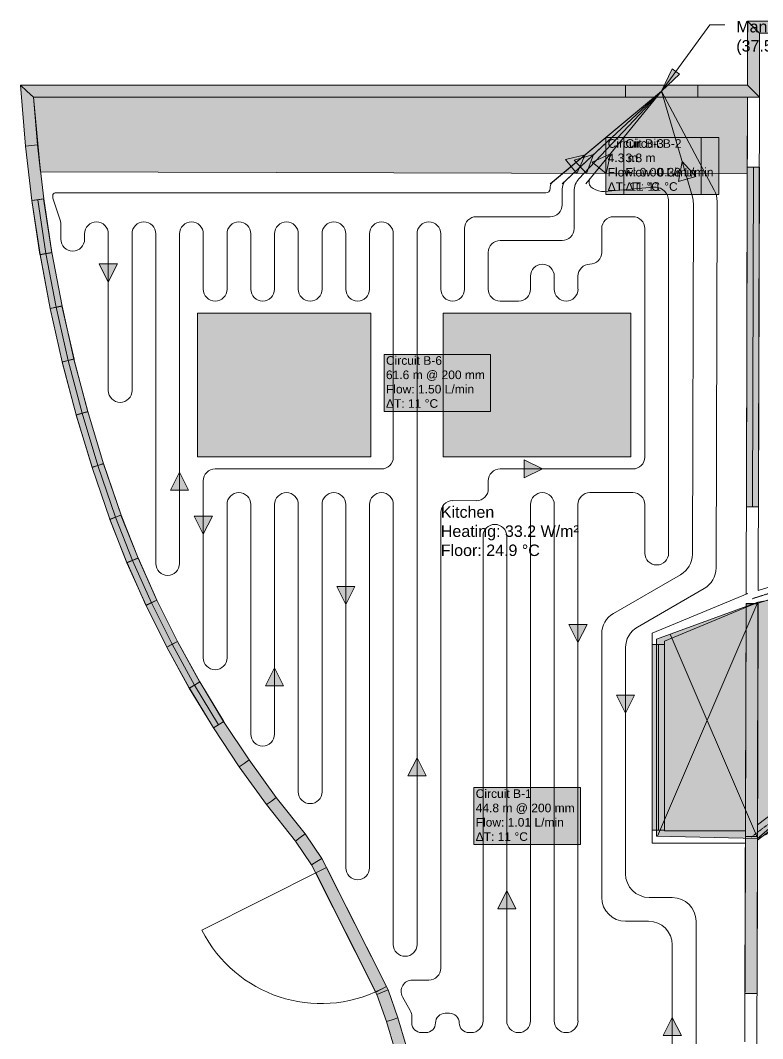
# Model space of a CAD drawing. Header units: inches. Extents: x 829 to 1577, y -3239 to 778.
# Drawn here: x 1045.4 to 1291.5, y -3068.5 to -2730.8 of the extents above; entities that cross this region are included whole.
import ezdxf

# ---------------------------------------------------------------- set-up
doc = ezdxf.new("R2010")
doc.units = ezdxf.units.IN
doc.header["$MEASUREMENT"] = 0
doc.linetypes.add('DASHED', pattern=[0.0475, 0.02375, -0.02375, 0, 0])
for name, color, linetype in [('BUILDING_ROOMOBJECTS', 7, 'Continuous'), ('BUILDING_WALLOPENINGS', 7, 'Continuous'), ('BUILDING_WALLS', 7, 'Continuous'), ('GENERAL_TABLES', 7, 'Continuous'), ('RADIANT_CIRCUITS', 7, 'Continuous'), ('RADIANT_MANIFOLDS', 7, 'Continuous')]:
    doc.layers.add(name, color=color, linetype=linetype)
doc.styles.add('Arial0', font='', dxfattribs={"height": 4})
doc.styles.get('Arial0').set_extended_font_data('Arial')

msp = doc.modelspace()

# ---------------------------------------------------------------- hatches: boundary and pattern name
at = {"layer": 'BUILDING_ROOMOBJECTS', "lineweight": 0, "true_color": 0xffebcd, "transparency": 33554532}
h = msp.add_hatch(color=254, dxfattribs=at)
h.dxf.hatch_style = 1
h.paths.add_polyline_path([(1049.76, -2756.28), (1052.1, -2781.08), (1051.05, -2772.12)], flags=16)
h = msp.add_hatch(color=254, dxfattribs=at)
h.dxf.hatch_style = 1
h.paths.add_polyline_path([(1049.76, -2756.28), (1286.52, -2756.28), (1286.45, -2781.75), (1052.1, -2781.08)], flags=16)
at = {"layer": 'BUILDING_ROOMOBJECTS', "lineweight": 0, "true_color": 0x84a2c6, "transparency": 33554532}
h = msp.add_hatch(color=153, dxfattribs=at)
h.dxf.hatch_style = 1
h.paths.add_polyline_path([(1104.2, -2827.93), (1161.67, -2827.93), (1161.67, -2875.56), (1104.2, -2875.56)], flags=16)
h = msp.add_hatch(color=153, dxfattribs=at)
h.dxf.hatch_style = 1
h.paths.add_polyline_path([(1185.58, -2827.93), (1247.83, -2827.93), (1247.83, -2875.56), (1185.58, -2875.56)], flags=16)
at = {"layer": 'BUILDING_ROOMOBJECTS', "lineweight": 0, "true_color": 0xffffff}
h = msp.add_hatch(color=7, dxfattribs=at)
h.dxf.hatch_style = 1
h.paths.add_polyline_path([(1403.34, -2949.23), (1289.82, -3002.16), (1289.96, -2923.79), (1403.25, -2903.82)], flags=16)
h = msp.add_hatch(color=7, dxfattribs=at)
h.dxf.hatch_style = 1
h.paths.add_polyline_path([(1256.36, -2936.02), (1256.36, -3001.29), (1289.82, -3002.16), (1289.96, -2923.79)], flags=16)
at = {"layer": 'BUILDING_WALLOPENINGS', "lineweight": 0, "true_color": 0xffffff, "transparency": 33554560}
h = msp.add_hatch(color=7, dxfattribs=at)
h.dxf.hatch_style = 1
h.paths.add_polyline_path([(1286.46, -2779.5), (1290.46, -2779.51), (1290.14, -2892.16), (1286.14, -2892.15)], flags=16)
h = msp.add_hatch(color=7, dxfattribs=at)
h.dxf.hatch_style = 1
h.paths.add_polyline_path([(1055.88, -2807.88), (1051.92, -2808.49), (1049.19, -2790.6), (1053.14, -2789.99)], flags=16)
h = msp.add_hatch(color=7, dxfattribs=at)
h.dxf.hatch_style = 1
h.paths.add_polyline_path([(1059.23, -2825.6), (1055.3, -2826.34), (1051.94, -2808.56), (1055.87, -2807.82)], flags=16)
h = msp.add_hatch(color=7, dxfattribs=at)
h.dxf.hatch_style = 1
h.paths.add_polyline_path([(1063.21, -2843.18), (1059.31, -2844.06), (1055.32, -2826.41), (1059.22, -2825.53)], flags=16)
h = msp.add_hatch(color=7, dxfattribs=at)
h.dxf.hatch_style = 1
h.paths.add_polyline_path([(1067.8, -2860.61), (1063.93, -2861.63), (1059.32, -2844.13), (1063.19, -2843.11)], flags=16)
h = msp.add_hatch(color=7, dxfattribs=at)
h.dxf.hatch_style = 1
h.paths.add_polyline_path([(1073.01, -2877.87), (1069.18, -2879.03), (1063.95, -2861.7), (1067.78, -2860.55)], flags=16)
h = msp.add_hatch(color=7, dxfattribs=at)
h.dxf.hatch_style = 1
h.paths.add_polyline_path([(1078.82, -2894.94), (1075.03, -2896.23), (1069.2, -2879.1), (1072.98, -2877.81)], flags=16)
h = msp.add_hatch(color=7, dxfattribs=at)
h.dxf.hatch_style = 1
h.paths.add_polyline_path([(1084.47, -2909.15), (1080.75, -2910.63), (1075.06, -2896.32), (1078.78, -2894.85)], flags=16)
h = msp.add_hatch(color=7, dxfattribs=at)
h.dxf.hatch_style = 1
h.paths.add_polyline_path([(1090.72, -2923.13), (1087.06, -2924.76), (1080.79, -2910.7), (1084.44, -2909.07)], flags=16)
h = msp.add_hatch(color=7, dxfattribs=at)
h.dxf.hatch_style = 1
h.paths.add_polyline_path([(1097.53, -2936.84), (1093.95, -2938.62), (1087.1, -2924.84), (1090.68, -2923.05)], flags=16)
at = {"layer": 'BUILDING_WALLOPENINGS', "lineweight": 0, "true_color": 0xffffff}
h = msp.add_hatch(color=7, dxfattribs=at)
h.dxf.hatch_style = 1
h.paths.add_polyline_path([(1286.04, -2924.28), (1290.04, -2924.29), (1289.67, -3053.52), (1285.67, -3053.51)], flags=16)
h = msp.add_hatch(color=7, dxfattribs=at)
h.dxf.hatch_style = 1
h.paths.add_polyline_path([(1286.04, -2924.18), (1290.04, -2924.19), (1289.82, -3001.5), (1285.82, -3001.49)], flags=16)
at = {"layer": 'BUILDING_WALLOPENINGS', "lineweight": 0, "true_color": 0xffffff, "transparency": 33554560}
h = msp.add_hatch(color=7, dxfattribs=at)
h.dxf.hatch_style = 1
h.paths.add_polyline_path([(1104.91, -2950.25), (1101.41, -2952.18), (1093.99, -2938.69), (1097.5, -2936.76)], flags=16)
h = msp.add_hatch(color=7, dxfattribs=at)
h.dxf.hatch_style = 1
h.paths.add_polyline_path([(1258.96, -2999.34), (1254.96, -2999.34), (1254.96, -2937.81), (1258.96, -2937.81)], flags=16)
h = msp.add_hatch(color=7, dxfattribs=at)
h.dxf.hatch_style = 1
h.paths.add_polyline_path([(1112.85, -2963.35), (1109.42, -2965.42), (1101.45, -2952.25), (1104.87, -2950.18)], flags=16)
at = {"layer": 'BUILDING_WALLOPENINGS', "lineweight": 0, "true_color": 0xffffff}
h = msp.add_hatch(color=7, dxfattribs=at)
h.dxf.hatch_style = 1
h.paths.add_polyline_path([(1143.34, -3013.51), (1146.91, -3011.71), (1166.82, -3051.21), (1163.25, -3053.01)], flags=16)
at = {"layer": 'BUILDING_WALLS', "lineweight": 0, "true_color": 0xf5deb3}
h = msp.add_hatch(color=254, dxfattribs=at)
h.dxf.hatch_style = 1
h.paths.add_polyline_path([(1286.53, -2752.28), (1286.53, -2731.1), (1288.53, -2733.1), (1290.53, -2735.1), (1290.53, -2756.28), (1288.53, -2754.28)], flags=16)
h = msp.add_hatch(color=254, dxfattribs=at)
h.dxf.hatch_style = 1
h.paths.add_polyline_path([(1286.53, -2731.1), (1488.26, -2731.1), (1488.26, -2733.1), (1488.26, -2735.1), (1290.53, -2735.1), (1288.53, -2733.1)], flags=16)
h = msp.add_hatch(color=254, dxfattribs=at)
h.dxf.hatch_style = 1
h.paths.add_polyline_path([(1045.42, -2752.28), (1286.53, -2752.28), (1288.53, -2754.28), (1290.53, -2756.28), (1049.76, -2756.28), (1047.59, -2754.28)], flags=16)
h = msp.add_hatch(color=254, dxfattribs=at)
h.dxf.hatch_style = 1
h.paths.add_polyline_path([(1047.07, -2772.52), (1045.42, -2752.28), (1047.59, -2754.28), (1049.76, -2756.28), (1051.05, -2772.12), (1049.06, -2772.32)], flags=16)
h = msp.add_hatch(color=254, dxfattribs=at)
h.dxf.hatch_style = 1
h.paths.add_polyline_path([(1049.18, -2790.56), (1047.07, -2772.52), (1049.06, -2772.32), (1051.05, -2772.12), (1053.15, -2790.03), (1051.16, -2790.3)], flags=16)
h = msp.add_hatch(color=254, dxfattribs=at)
h.dxf.hatch_style = 1
h.paths.add_polyline_path([(1051.93, -2808.52), (1049.18, -2790.56), (1051.16, -2790.3), (1053.15, -2790.03), (1055.87, -2807.85), (1053.9, -2808.19)], flags=16)
h = msp.add_hatch(color=254, dxfattribs=at)
h.dxf.hatch_style = 1
h.paths.add_polyline_path([(1055.31, -2826.38), (1051.93, -2808.52), (1053.9, -2808.19), (1055.87, -2807.85), (1059.23, -2825.56), (1057.27, -2825.97)], flags=16)
h = msp.add_hatch(color=254, dxfattribs=at)
h.dxf.hatch_style = 1
h.paths.add_polyline_path([(1059.31, -2844.1), (1055.31, -2826.38), (1057.27, -2825.97), (1059.23, -2825.56), (1063.2, -2843.15), (1061.26, -2843.62)], flags=16)
h = msp.add_hatch(color=254, dxfattribs=at)
h.dxf.hatch_style = 1
h.paths.add_polyline_path([(1063.94, -2861.67), (1059.31, -2844.1), (1061.26, -2843.62), (1063.2, -2843.15), (1067.79, -2860.58), (1065.87, -2861.12)], flags=16)
h = msp.add_hatch(color=254, dxfattribs=at)
h.dxf.hatch_style = 1
h.paths.add_polyline_path([(1069.19, -2879.06), (1063.94, -2861.67), (1065.87, -2861.12), (1067.79, -2860.58), (1073, -2877.84), (1071.09, -2878.45)], flags=16)
h = msp.add_hatch(color=254, dxfattribs=at)
h.dxf.hatch_style = 1
h.paths.add_polyline_path([(1075.04, -2896.28), (1069.19, -2879.06), (1071.09, -2878.45), (1073, -2877.84), (1078.8, -2894.89), (1076.92, -2895.58)], flags=16)
h = msp.add_hatch(color=254, dxfattribs=at)
h.dxf.hatch_style = 1
h.paths.add_polyline_path([(1080.77, -2910.67), (1075.04, -2896.28), (1076.92, -2895.58), (1078.8, -2894.89), (1084.45, -2909.11), (1082.61, -2909.89)], flags=16)
h = msp.add_hatch(color=254, dxfattribs=at)
h.dxf.hatch_style = 1
h.paths.add_polyline_path([(1087.08, -2924.8), (1080.77, -2910.67), (1082.61, -2909.89), (1084.45, -2909.11), (1090.7, -2923.09), (1088.89, -2923.94)], flags=16)
h = msp.add_hatch(color=254, dxfattribs=at)
h.dxf.hatch_style = 1
h.paths.add_polyline_path([(1093.97, -2938.66), (1087.08, -2924.8), (1088.89, -2923.94), (1090.7, -2923.09), (1097.52, -2936.8), (1095.74, -2937.73)], flags=16)
h = msp.add_hatch(color=254, dxfattribs=at)
h.dxf.hatch_style = 1
h.paths.add_polyline_path([(1101.43, -2952.22), (1093.97, -2938.66), (1095.74, -2937.73), (1097.52, -2936.8), (1104.9, -2950.22), (1103.16, -2951.22)], flags=16)
h = msp.add_hatch(color=254, dxfattribs=at)
h.dxf.hatch_style = 1
h.paths.add_polyline_path([(1109.44, -2965.46), (1101.43, -2952.22), (1103.16, -2951.22), (1104.9, -2950.22), (1112.82, -2963.32), (1111.13, -2964.39)], flags=16)
h = msp.add_hatch(color=254, dxfattribs=at)
h.dxf.hatch_style = 1
h.paths.add_polyline_path([(1118, -2978.35), (1109.44, -2965.46), (1111.13, -2964.39), (1112.82, -2963.32), (1121.29, -2976.07), (1119.64, -2977.21)], flags=16)
h = msp.add_hatch(color=254, dxfattribs=at)
h.dxf.hatch_style = 1
h.paths.add_polyline_path([(1127.08, -2990.89), (1118, -2978.35), (1119.64, -2977.21), (1121.29, -2976.07), (1130.27, -2988.47), (1128.68, -2989.68)], flags=16)
h = msp.add_hatch(color=254, dxfattribs=at)
h.dxf.hatch_style = 1
h.paths.add_polyline_path([(1136.61, -3002.94), (1127.08, -2990.89), (1128.68, -2989.68), (1130.27, -2988.47), (1139.83, -3000.57), (1138.22, -3001.76)], flags=16)
h = msp.add_hatch(color=254, dxfattribs=at)
h.dxf.hatch_style = 1
h.paths.add_polyline_path([(1139.83, -3000.57), (1145.42, -3008.76), (1143.69, -3009.78), (1141.96, -3010.79), (1136.61, -3002.94), (1138.22, -3001.76)], flags=16)
h = msp.add_hatch(color=254, dxfattribs=at)
h.dxf.hatch_style = 1
h.paths.add_polyline_path([(1145.42, -3008.76), (1167.34, -3052.24), (1165.5, -3053.02), (1163.65, -3053.8), (1141.96, -3010.79), (1143.69, -3009.78)], flags=16)
h = msp.add_hatch(color=254, dxfattribs=at)
h.dxf.hatch_style = 1
h.paths.add_polyline_path([(1167.34, -3052.24), (1170.6, -3061.57), (1168.69, -3062.19), (1166.79, -3062.8), (1163.65, -3053.8), (1165.5, -3053.02)], flags=16)
h = msp.add_hatch(color=254, dxfattribs=at)
h.dxf.hatch_style = 1
h.paths.add_polyline_path([(1170.6, -3061.57), (1173.39, -3070.88), (1171.48, -3071.48), (1169.58, -3072.08), (1166.79, -3062.8), (1168.69, -3062.19)], flags=16)
at = {"layer": 'GENERAL_TABLES', "lineweight": 0}
h = msp.add_hatch(color=0, dxfattribs=at)
h.dxf.hatch_style = 1
h.paths.add_polyline_path([(1258.04, -2754.28), (1261.53, -2746.93), (1263.95, -2748.7)], flags=16)
at = {"layer": 'GENERAL_TABLES', "lineweight": 0, "true_color": 0xeee8aa}
h = msp.add_hatch(color=41, dxfattribs=at)
h.dxf.hatch_style = 1
h.paths.add_polyline_path([(1239.58, -2788.58), (1271.14, -2788.58), (1271.14, -2769.68), (1239.58, -2769.68)], flags=16)
h = msp.add_hatch(color=41, dxfattribs=at)
h.dxf.hatch_style = 1
h.paths.add_polyline_path([(1245.48, -2788.58), (1277.04, -2788.58), (1277.04, -2769.68), (1245.48, -2769.68)], flags=16)
h = msp.add_hatch(color=41, dxfattribs=at)
h.dxf.hatch_style = 1
h.paths.add_polyline_path([(1166.07, -2860.52), (1201.34, -2860.52), (1201.34, -2841.62), (1166.07, -2841.62)], flags=16)
h = msp.add_hatch(color=41, dxfattribs=at)
h.dxf.hatch_style = 1
h.paths.add_polyline_path([(1195.82, -3004.12), (1231.1, -3004.12), (1231.1, -2985.23), (1195.82, -2985.23)], flags=16)
at = {"layer": 'RADIANT_CIRCUITS', "lineweight": 0, "true_color": 0x0000ff}
h = msp.add_hatch(color=5, dxfattribs=at)
h.dxf.hatch_style = 1
h.paths.add_polyline_path([(1239.64, -2781.6), (1234.99, -2777.81), (1241.1, -2775.05)], flags=16)
at = {"layer": 'RADIANT_CIRCUITS', "lineweight": 0, "true_color": 0x008000}
h = msp.add_hatch(color=96, dxfattribs=at)
h.dxf.hatch_style = 1
h.paths.add_polyline_path([(1229.97, -2781.61), (1226.13, -2777), (1232.65, -2775.46)], flags=16)
at = {"layer": 'RADIANT_CIRCUITS', "lineweight": 0, "true_color": 0xff0000}
h = msp.add_hatch(color=1, dxfattribs=at)
h.dxf.hatch_style = 1
h.paths.add_polyline_path([(1233.16, -2781.62), (1229.06, -2777.23), (1235.5, -2775.33)], flags=16)
h = msp.add_hatch(color=1, dxfattribs=at)
h.dxf.hatch_style = 1
h.paths.add_polyline_path([(1269.42, -2782.6), (1263.66, -2784.28), (1264.86, -2777.68)], flags=16)
at = {"layer": 'RADIANT_CIRCUITS', "lineweight": 0, "true_color": 0x0000ff}
h = msp.add_hatch(color=5, dxfattribs=at)
h.dxf.hatch_style = 1
h.paths.add_polyline_path([(1071.58, -2811.6), (1077.58, -2811.6), (1074.58, -2817.6)], flags=16)
at = {"layer": 'RADIANT_CIRCUITS', "lineweight": 0, "true_color": 0x008000}
h = msp.add_hatch(color=96, dxfattribs=at)
h.dxf.hatch_style = 1
h.paths.add_polyline_path([(1212.51, -2882.56), (1212.51, -2876.56), (1218.51, -2879.56)], flags=16)
at = {"layer": 'RADIANT_CIRCUITS', "lineweight": 0, "true_color": 0x0000ff}
h = msp.add_hatch(color=5, dxfattribs=at)
h.dxf.hatch_style = 1
h.paths.add_polyline_path([(1101.2, -2886.63), (1095.2, -2886.63), (1098.2, -2880.63)], flags=16)
h = msp.add_hatch(color=5, dxfattribs=at)
h.dxf.hatch_style = 1
h.paths.add_polyline_path([(1103.07, -2895.18), (1109.07, -2895.18), (1106.07, -2901.18)], flags=16)
h = msp.add_hatch(color=5, dxfattribs=at)
h.dxf.hatch_style = 1
h.paths.add_polyline_path([(1150.32, -2918.5), (1156.32, -2918.5), (1153.32, -2924.5)], flags=16)
at = {"layer": 'RADIANT_CIRCUITS', "lineweight": 0, "true_color": 0x008000}
h = msp.add_hatch(color=96, dxfattribs=at)
h.dxf.hatch_style = 1
h.paths.add_polyline_path([(1227.31, -2931.17), (1233.31, -2931.17), (1230.31, -2937.17)], flags=16)
at = {"layer": 'RADIANT_CIRCUITS', "lineweight": 0, "true_color": 0x0000ff}
h = msp.add_hatch(color=5, dxfattribs=at)
h.dxf.hatch_style = 1
h.paths.add_polyline_path([(1132.7, -2951.48), (1126.7, -2951.48), (1129.7, -2945.48)], flags=16)
at = {"layer": 'RADIANT_CIRCUITS', "lineweight": 0, "true_color": 0xff0000}
h = msp.add_hatch(color=1, dxfattribs=at)
h.dxf.hatch_style = 1
h.paths.add_polyline_path([(1243.06, -2954.57), (1249.06, -2954.57), (1246.06, -2960.57)], flags=16)
at = {"layer": 'RADIANT_CIRCUITS', "lineweight": 0, "true_color": 0x0000ff}
h = msp.add_hatch(color=5, dxfattribs=at)
h.dxf.hatch_style = 1
h.paths.add_polyline_path([(1179.94, -2981.34), (1173.94, -2981.34), (1176.94, -2975.34)], flags=16)
at = {"layer": 'RADIANT_CIRCUITS', "lineweight": 0, "true_color": 0x008000}
h = msp.add_hatch(color=96, dxfattribs=at)
h.dxf.hatch_style = 1
h.paths.add_polyline_path([(1209.69, -3025.39), (1203.69, -3025.39), (1206.69, -3019.39)], flags=16)
at = {"layer": 'RADIANT_CIRCUITS', "lineweight": 0, "true_color": 0xff0000}
h = msp.add_hatch(color=1, dxfattribs=at)
h.dxf.hatch_style = 1
h.paths.add_polyline_path([(1264.58, -3067.47), (1258.58, -3067.47), (1261.58, -3061.47)], flags=16)
at = {"layer": 'RADIANT_MANIFOLDS', "lineweight": 0, "true_color": 0xff0000}
h = msp.add_hatch(color=1, dxfattribs=at)
h.dxf.hatch_style = 1
h.paths.add_polyline_path([(1246.04, -2756.28), (1246.04, -2752.28), (1270.04, -2752.28), (1270.04, -2756.28)], flags=16)

# ---------------------------------------------------------------- linework, layer by layer
at = {"layer": 'BUILDING_ROOMOBJECTS', "color": 254, "lineweight": 0, "true_color": 0xd3d3d3}
for p, q in [((1289.82, -3002.16), (1403.25, -2903.89)), ((1256.73, -3001.3), (1289.96, -2923.79)), ((1289.82, -3001.85), (1260.9, -2934.37))]:
    msp.add_line(p, q, dxfattribs=at)
at = {"layer": 'BUILDING_ROOMOBJECTS', "color": 0, "lineweight": 0}
for points in [[(1049.76, -2756.28, 0), (1052.1, -2781.08, 0), (1051.05, -2772.12, 0)], [(1049.76, -2756.28, 0), (1286.52, -2756.28, 0), (1286.45, -2781.75, 0), (1052.1, -2781.08, 0)], [(1104.2, -2827.93, 0), (1161.67, -2827.93, 0), (1161.67, -2875.56, 0), (1104.2, -2875.56, 0)], [(1185.58, -2827.93, 0), (1247.83, -2827.93, 0), (1247.83, -2875.56, 0), (1185.58, -2875.56, 0)]]:
    msp.add_polyline3d(points, close=True, dxfattribs=at)
at = {"layer": 'BUILDING_ROOMOBJECTS', "color": 254, "lineweight": 0, "true_color": 0xd3d3d3}
for points in [[(1403.34, -2949.23, 0), (1289.82, -3002.16, 0), (1289.96, -2923.79, 0), (1403.25, -2903.82, 0)], [(1256.36, -2936.02, 0), (1256.36, -3001.29, 0), (1289.82, -3002.16, 0), (1289.96, -2923.79, 0)]]:
    msp.add_polyline3d(points, close=True, dxfattribs=at)
at = {"layer": 'BUILDING_WALLOPENINGS', "color": 0, "lineweight": 0}
for p, q in [((1288.46, -2779.5), (1288.14, -2892.15)), ((1053.9, -2808.19), (1051.16, -2790.3)), ((1057.27, -2825.97), (1053.9, -2808.19)), ((1061.26, -2843.62), (1057.27, -2825.97)), ((1065.87, -2861.12), (1061.26, -2843.62)), ((1071.09, -2878.45), (1065.87, -2861.12)), ((1076.92, -2895.58), (1071.09, -2878.45)), ((1082.61, -2909.89), (1076.92, -2895.58)), ((1088.89, -2923.94), (1082.61, -2909.89)), ((1095.74, -2937.73), (1088.89, -2923.94)), ((1103.16, -2951.22), (1095.74, -2937.73)), ((1256.96, -2999.34), (1256.96, -2937.81)), ((1111.13, -2964.39), (1103.16, -2951.22))]:
    msp.add_line(p, q, dxfattribs=at)
at = {"layer": 'BUILDING_WALLOPENINGS', "color": 253, "lineweight": 0, "true_color": 0xa9a9a9}
msp.add_line((1145.12, -3012.61), (1105.63, -3032.53), dxfattribs=at)
at = {"layer": 'BUILDING_WALLOPENINGS', "color": 0, "lineweight": 0}
for points in [[(1286.46, -2779.5, 0), (1290.46, -2779.51, 0), (1290.14, -2892.16, 0), (1286.14, -2892.15, 0)], [(1055.88, -2807.88, 0), (1051.92, -2808.49, 0), (1049.19, -2790.6, 0), (1053.14, -2789.99, 0)], [(1059.23, -2825.6, 0), (1055.3, -2826.34, 0), (1051.94, -2808.56, 0), (1055.87, -2807.82, 0)], [(1063.21, -2843.18, 0), (1059.31, -2844.06, 0), (1055.32, -2826.41, 0), (1059.22, -2825.53, 0)], [(1067.8, -2860.61, 0), (1063.93, -2861.63, 0), (1059.32, -2844.13, 0), (1063.19, -2843.11, 0)], [(1073.01, -2877.87, 0), (1069.18, -2879.03, 0), (1063.95, -2861.7, 0), (1067.78, -2860.55, 0)], [(1078.82, -2894.94, 0), (1075.03, -2896.23, 0), (1069.2, -2879.1, 0), (1072.98, -2877.81, 0)], [(1084.47, -2909.15, 0), (1080.75, -2910.63, 0), (1075.06, -2896.32, 0), (1078.78, -2894.85, 0)], [(1090.72, -2923.13, 0), (1087.06, -2924.76, 0), (1080.79, -2910.7, 0), (1084.44, -2909.07, 0)], [(1097.53, -2936.84, 0), (1093.95, -2938.62, 0), (1087.1, -2924.84, 0), (1090.68, -2923.05, 0)], [(1104.91, -2950.25, 0), (1101.41, -2952.18, 0), (1093.99, -2938.69, 0), (1097.5, -2936.76, 0)], [(1258.96, -2999.34, 0), (1254.96, -2999.34, 0), (1254.96, -2937.81, 0), (1258.96, -2937.81, 0)], [(1112.85, -2963.35, 0), (1109.42, -2965.42, 0), (1101.45, -2952.25, 0), (1104.87, -2950.18, 0)]]:
    msp.add_polyline3d(points, close=True, dxfattribs=at)
at = {"layer": 'BUILDING_WALLOPENINGS', "color": 253, "lineweight": 0, "true_color": 0xa9a9a9}
for points in [[(1286.04, -2924.28, 0), (1290.04, -2924.29, 0), (1289.67, -3053.52, 0), (1285.67, -3053.51, 0)], [(1286.04, -2924.18, 0), (1290.04, -2924.19, 0), (1289.82, -3001.5, 0), (1285.82, -3001.49, 0)], [(1143.34, -3013.51, 0), (1146.91, -3011.71, 0), (1166.82, -3051.21, 0), (1163.25, -3053.01, 0)]]:
    msp.add_polyline3d(points, close=True, dxfattribs=at)
msp.add_arc((1145.12, -3012.61), 44.23, 206.7612, 296.7612, dxfattribs=at)
at = {"layer": 'BUILDING_WALLS', "color": 0, "lineweight": 0}
for p, q in [((1286.53, -2752.28), (1286.53, -2731.1)), ((1286.53, -2731.1), (1488.26, -2731.1)), ((1290.53, -2756.28), (1290.53, -2735.1)), ((1290.53, -2735.1), (1488.26, -2735.1)), ((1045.42, -2752.28), (1286.53, -2752.28)), ((1047.07, -2772.52), (1045.42, -2752.28)), ((1290.53, -2754.29), (1290.06, -2919.88)), ((1049.76, -2756.28), (1290.53, -2756.28)), ((1051.05, -2772.12), (1049.76, -2756.28)), ((1286.05, -2920.94), (1286.52, -2756.28)), ((1049.18, -2790.56), (1047.07, -2772.52)), ((1053.15, -2790.03), (1051.05, -2772.12)), ((1051.93, -2808.52), (1049.18, -2790.56)), ((1055.87, -2807.85), (1053.15, -2790.03)), ((1055.31, -2826.38), (1051.93, -2808.52)), ((1059.23, -2825.56), (1055.87, -2807.85)), ((1063.2, -2843.15), (1059.23, -2825.56)), ((1059.31, -2844.1), (1055.31, -2826.38)), ((1063.94, -2861.67), (1059.31, -2844.1)), ((1067.79, -2860.58), (1063.2, -2843.15)), ((1069.19, -2879.06), (1063.94, -2861.67)), ((1073, -2877.84), (1067.79, -2860.58)), ((1075.04, -2896.28), (1069.19, -2879.06)), ((1078.8, -2894.89), (1073, -2877.84)), ((1080.77, -2910.67), (1075.04, -2896.28)), ((1084.45, -2909.11), (1078.8, -2894.89)), ((1090.7, -2923.09), (1084.45, -2909.11)), ((1087.08, -2924.8), (1080.77, -2910.67)), ((1290.06, -2919.88), (1301.88, -2916.14)), ((1303.02, -2919.97), (1290.04, -2924.08)), ((1097.52, -2936.8), (1090.7, -2923.09)), ((1254.96, -2933.99), (1286.65, -2920.84)), ((1286.65, -2920.84), (1286.05, -2920.94)), ((1093.97, -2938.66), (1087.08, -2924.8)), ((1258.96, -2936.66), (1287.77, -2924.7)), ((1286.04, -2925), (1285.83, -2999.62)), ((1287.77, -2924.7), (1288.53, -2924.57)), ((1290.04, -2924.08), (1289.83, -2997.56)), ((1104.9, -2950.22), (1097.52, -2936.8)), ((1254.96, -3003.62), (1254.96, -2933.99)), ((1258.96, -2999.62), (1258.96, -2936.66)), ((1101.43, -2952.22), (1093.97, -2938.66)), ((1112.82, -2963.32), (1104.9, -2950.22)), ((1109.44, -2965.46), (1101.43, -2952.22)), ((1121.29, -2976.07), (1112.82, -2963.32)), ((1118, -2978.35), (1109.44, -2965.46)), ((1130.27, -2988.47), (1121.29, -2976.07)), ((1127.08, -2990.89), (1118, -2978.35)), ((1136.61, -3002.94), (1127.08, -2990.89)), ((1139.83, -3000.57), (1130.27, -2988.47)), ((1289.83, -2997.56), (1299.81, -2989.94)), ((1302.14, -2993.2), (1289.82, -3002.61)), ((1139.83, -3000.57), (1145.42, -3008.76)), ((1285.83, -2999.62), (1258.96, -2999.62)), ((1136.61, -3002.94), (1141.96, -3010.79)), ((1285.82, -3003.62), (1254.96, -3003.62)), ((1285.63, -3069.48), (1285.82, -3003.62)), ((1289.82, -3002.61), (1289.62, -3071.49)), ((1141.96, -3010.79), (1163.65, -3053.8)), ((1145.42, -3008.76), (1167.34, -3052.24)), ((1163.65, -3053.8), (1166.79, -3062.8)), ((1167.34, -3052.24), (1170.6, -3061.57)), ((1170.6, -3061.57), (1173.39, -3070.88)), ((1166.79, -3062.8), (1169.58, -3072.08))]:
    msp.add_line(p, q, dxfattribs=at)
at = {"layer": 'BUILDING_WALLS', "color": 5, "linetype": 'DASHED', "lineweight": 0, "true_color": 0x0000ff}
for p, q in [((1288.05, -2922.62), (1302.45, -2918.05)), ((1287.82, -3001.62), (1300.97, -2991.57))]:
    msp.add_line(p, q, dxfattribs=at)
at = {"layer": 'BUILDING_WALLS', "color": 254, "lineweight": 0, "true_color": 0xf5deb3}
for points in [[(1286.53, -2752.28, 0), (1286.53, -2731.1, 0), (1288.53, -2733.1, 0), (1290.53, -2735.1, 0), (1290.53, -2756.28, 0), (1288.53, -2754.28, 0)], [(1286.53, -2731.1, 0), (1488.26, -2731.1, 0), (1488.26, -2733.1, 0), (1488.26, -2735.1, 0), (1290.53, -2735.1, 0), (1288.53, -2733.1, 0)], [(1045.42, -2752.28, 0), (1286.53, -2752.28, 0), (1288.53, -2754.28, 0), (1290.53, -2756.28, 0), (1049.76, -2756.28, 0), (1047.59, -2754.28, 0)], [(1047.07, -2772.52, 0), (1045.42, -2752.28, 0), (1047.59, -2754.28, 0), (1049.76, -2756.28, 0), (1051.05, -2772.12, 0), (1049.06, -2772.32, 0)], [(1049.18, -2790.56, 0), (1047.07, -2772.52, 0), (1049.06, -2772.32, 0), (1051.05, -2772.12, 0), (1053.15, -2790.03, 0), (1051.16, -2790.3, 0)], [(1051.93, -2808.52, 0), (1049.18, -2790.56, 0), (1051.16, -2790.3, 0), (1053.15, -2790.03, 0), (1055.87, -2807.85, 0), (1053.9, -2808.19, 0)], [(1055.31, -2826.38, 0), (1051.93, -2808.52, 0), (1053.9, -2808.19, 0), (1055.87, -2807.85, 0), (1059.23, -2825.56, 0), (1057.27, -2825.97, 0)], [(1059.31, -2844.1, 0), (1055.31, -2826.38, 0), (1057.27, -2825.97, 0), (1059.23, -2825.56, 0), (1063.2, -2843.15, 0), (1061.26, -2843.62, 0)], [(1063.94, -2861.67, 0), (1059.31, -2844.1, 0), (1061.26, -2843.62, 0), (1063.2, -2843.15, 0), (1067.79, -2860.58, 0), (1065.87, -2861.12, 0)], [(1069.19, -2879.06, 0), (1063.94, -2861.67, 0), (1065.87, -2861.12, 0), (1067.79, -2860.58, 0), (1073, -2877.84, 0), (1071.09, -2878.45, 0)], [(1075.04, -2896.28, 0), (1069.19, -2879.06, 0), (1071.09, -2878.45, 0), (1073, -2877.84, 0), (1078.8, -2894.89, 0), (1076.92, -2895.58, 0)], [(1080.77, -2910.67, 0), (1075.04, -2896.28, 0), (1076.92, -2895.58, 0), (1078.8, -2894.89, 0), (1084.45, -2909.11, 0), (1082.61, -2909.89, 0)], [(1087.08, -2924.8, 0), (1080.77, -2910.67, 0), (1082.61, -2909.89, 0), (1084.45, -2909.11, 0), (1090.7, -2923.09, 0), (1088.89, -2923.94, 0)], [(1093.97, -2938.66, 0), (1087.08, -2924.8, 0), (1088.89, -2923.94, 0), (1090.7, -2923.09, 0), (1097.52, -2936.8, 0), (1095.74, -2937.73, 0)], [(1101.43, -2952.22, 0), (1093.97, -2938.66, 0), (1095.74, -2937.73, 0), (1097.52, -2936.8, 0), (1104.9, -2950.22, 0), (1103.16, -2951.22, 0)], [(1109.44, -2965.46, 0), (1101.43, -2952.22, 0), (1103.16, -2951.22, 0), (1104.9, -2950.22, 0), (1112.82, -2963.32, 0), (1111.13, -2964.39, 0)], [(1118, -2978.35, 0), (1109.44, -2965.46, 0), (1111.13, -2964.39, 0), (1112.82, -2963.32, 0), (1121.29, -2976.07, 0), (1119.64, -2977.21, 0)], [(1127.08, -2990.89, 0), (1118, -2978.35, 0), (1119.64, -2977.21, 0), (1121.29, -2976.07, 0), (1130.27, -2988.47, 0), (1128.68, -2989.68, 0)], [(1136.61, -3002.94, 0), (1127.08, -2990.89, 0), (1128.68, -2989.68, 0), (1130.27, -2988.47, 0), (1139.83, -3000.57, 0), (1138.22, -3001.76, 0)], [(1139.83, -3000.57, 0), (1145.42, -3008.76, 0), (1143.69, -3009.78, 0), (1141.96, -3010.79, 0), (1136.61, -3002.94, 0), (1138.22, -3001.76, 0)], [(1145.42, -3008.76, 0), (1167.34, -3052.24, 0), (1165.5, -3053.02, 0), (1163.65, -3053.8, 0), (1141.96, -3010.79, 0), (1143.69, -3009.78, 0)], [(1167.34, -3052.24, 0), (1170.6, -3061.57, 0), (1168.69, -3062.19, 0), (1166.79, -3062.8, 0), (1163.65, -3053.8, 0), (1165.5, -3053.02, 0)], [(1170.6, -3061.57, 0), (1173.39, -3070.88, 0), (1171.48, -3071.48, 0), (1169.58, -3072.08, 0), (1166.79, -3062.8, 0), (1168.69, -3062.19, 0)]]:
    msp.add_polyline3d(points, close=True, dxfattribs=at)
at = {"layer": 'GENERAL_TABLES', "color": 0, "lineweight": 0}
for p, q in [((1274.04, -2732.28), (1258.04, -2754.28)), ((1274.04, -2732.28), (1279.04, -2732.28)), ((1271.14, -2769.68), (1239.58, -2769.68)), ((1239.58, -2769.68), (1239.58, -2788.58)), ((1277.04, -2769.68), (1245.48, -2769.68)), ((1245.48, -2769.68), (1245.48, -2788.58)), ((1271.14, -2788.58), (1271.14, -2769.68)), ((1277.04, -2788.58), (1277.04, -2769.68)), ((1239.58, -2788.58), (1271.14, -2788.58)), ((1245.48, -2788.58), (1277.04, -2788.58)), ((1201.34, -2841.62), (1166.07, -2841.62)), ((1166.07, -2841.62), (1166.07, -2860.52)), ((1201.34, -2860.52), (1201.34, -2841.62)), ((1166.07, -2860.52), (1201.34, -2860.52)), ((1231.1, -2985.23), (1195.82, -2985.23)), ((1195.82, -2985.23), (1195.82, -3004.12)), ((1231.1, -3004.12), (1231.1, -2985.23)), ((1195.82, -3004.12), (1231.1, -3004.12))]:
    msp.add_line(p, q, dxfattribs=at)
msp.add_polyline3d([(1258.04, -2754.28, 0), (1261.53, -2746.93, 0), (1263.95, -2748.7, 0)], close=True, dxfattribs=at)
at = {"layer": 'GENERAL_TABLES', "color": 41, "lineweight": 0, "true_color": 0xeee8aa}
for points in [[(1239.58, -2788.58, 0), (1271.14, -2788.58, 0), (1271.14, -2769.68, 0), (1239.58, -2769.68, 0)], [(1245.48, -2788.58, 0), (1277.04, -2788.58, 0), (1277.04, -2769.68, 0), (1245.48, -2769.68, 0)], [(1166.07, -2860.52, 0), (1201.34, -2860.52, 0), (1201.34, -2841.62, 0), (1166.07, -2841.62, 0)], [(1195.82, -3004.12, 0), (1231.1, -3004.12, 0), (1231.1, -2985.23, 0), (1195.82, -2985.23, 0)]]:
    msp.add_polyline3d(points, close=True, dxfattribs=at)
at = {"layer": 'RADIANT_CIRCUITS', "color": 96, "lineweight": 0, "true_color": 0x008000}
for p, q in [((1258.04, -2754.28), (1221.12, -2785.08)), ((1221.12, -2785.08), (1258.04, -2754.28)), ((1230.63, -2783.34), (1258.04, -2754.28)), ((1258.04, -2754.28), (1234.48, -2783.18)), ((1229, -2799.89), (1229, -2787.46)), ((1235, -2786.4), (1235.34, -2786.61)), ((1239.09, -2787.54), (1255.25, -2786.12)), ((1260.36, -2790.81), (1260.34, -2795.95)), ((1248.53, -2795.95), (1242.13, -2795.95)), ((1260.34, -2795.95), (1260.34, -2907.48)), ((1238.19, -2799.89), (1238.19, -2807.76)), ((1252.47, -2875.63), (1252.47, -2799.89)), ((1204.5, -2803.83), (1225.06, -2803.83)), ((1200.56, -2819.99), (1200.56, -2807.76)), ((1234.25, -2811.7), (1234.25, -2811.7)), ((1214.57, -2815.64), (1214.57, -2819.99)), ((1222.44, -2819.99), (1222.44, -2815.64)), ((1230.31, -2815.64), (1230.31, -2819.99)), ((1210.63, -2823.93), (1204.5, -2823.93)), ((1204.5, -2879.56), (1248.53, -2879.56)), ((1200.56, -2886.16), (1200.56, -2883.5)), ((1188.75, -2890.1), (1196.63, -2890.09)), ((1248.53, -2887.44), (1234.25, -2887.44)), ((1214.57, -2891.38), (1214.57, -3062.55)), ((1222.44, -3062.55), (1222.44, -2891.38)), ((1230.31, -2891.38), (1230.31, -3062.55)), ((1252.47, -2907.48), (1252.47, -2891.38)), ((1184.81, -3045.12), (1184.81, -2894.03)), ((1198.82, -2901.91), (1198.82, -3062.55)), ((1206.69, -3062.55), (1206.69, -2901.91)), ((1175.39, -3049.06), (1180.88, -3049.06)), ((1174.7, -3059.17), (1172.15, -3054.56)), ((1175.2, -3063.27), (1175.2, -3061.08)), ((1187.73, -3060.06), (1186.28, -3060.06)), ((1183.07, -3063.27), (1183.07, -3063.27)), ((1190.94, -3063.27), (1190.94, -3063.27)), ((1179.86, -3066.48), (1178.41, -3066.48)), ((1194.88, -3066.48), (1194.16, -3066.48))]:
    msp.add_line(p, q, dxfattribs=at)
at = {"layer": 'RADIANT_CIRCUITS', "color": 5, "lineweight": 0, "true_color": 0x0000ff}
for p, q in [((1258.04, -2754.28), (1221.83, -2784.49)), ((1226.31, -2783.91), (1258.04, -2754.28)), ((1258.04, -2754.28), (1232.93, -2785.08)), ((1232.93, -2785.08), (1258.04, -2754.28)), ((1219.62, -2788.08), (1057.01, -2788.08)), ((1221.12, -2786), (1221.12, -2786.58)), ((1225.06, -2792.02), (1225.06, -2786.79)), ((1056.15, -2788.94), (1056.15, -2789.8)), ((1056.15, -2789.8), (1058.62, -2797.06)), ((1058.83, -2798.33), (1058.83, -2803.41)), ((1196.62, -2795.95), (1221.12, -2795.95)), ((1066.7, -2803.41), (1066.7, -2801.61)), ((1074.58, -2801.61), (1074.58, -2853.56)), ((1082.45, -2853.56), (1082.45, -2801.61)), ((1090.33, -2801.61), (1090.33, -2910.96)), ((1098.2, -2910.96), (1098.2, -2801.61)), ((1106.07, -2801.61), (1106.07, -2819.99)), ((1113.95, -2819.99), (1113.95, -2801.61)), ((1121.82, -2801.61), (1121.82, -2819.99)), ((1129.7, -2819.99), (1129.7, -2801.61)), ((1137.57, -2801.61), (1137.57, -2819.99)), ((1145.44, -2819.99), (1145.44, -2801.61)), ((1153.32, -2801.61), (1153.32, -2819.99)), ((1161.19, -2819.99), (1161.19, -2801.61)), ((1169.07, -2801.61), (1169.07, -2875.63)), ((1176.94, -3037.24), (1176.94, -2801.61)), ((1184.81, -2801.61), (1184.81, -2819.99)), ((1192.69, -2819.99), (1192.69, -2799.89)), ((1165.13, -2879.56), (1110.01, -2879.56)), ((1106.07, -2883.5), (1106.07, -2942.2)), ((1113.95, -2942.2), (1113.95, -2891.38)), ((1121.82, -2891.38), (1121.82, -2967.52)), ((1129.7, -2967.52), (1129.7, -2891.38)), ((1137.57, -2891.38), (1137.57, -2986.6)), ((1145.44, -2986.6), (1145.44, -2891.38)), ((1153.32, -2891.38), (1153.32, -3011.85)), ((1161.19, -3011.85), (1161.19, -2891.38)), ((1169.07, -2891.38), (1169.07, -3037.24))]:
    msp.add_line(p, q, dxfattribs=at)
at = {"layer": 'RADIANT_CIRCUITS', "color": 1, "lineweight": 0, "true_color": 0xff0000}
for p, q in [((1258.04, -2754.28), (1225.06, -2785.08)), ((1225.06, -2785.08), (1258.04, -2754.28)), ((1258.04, -2754.28), (1275.52, -2787.13)), ((1268.26, -2789.32), (1258.04, -2754.28)), ((1268.24, -2907.86), (1268.57, -2791.55)), ((1276.45, -2790.85), (1276.1, -2912.42)), ((1242.12, -2927.46), (1264.3, -2914.66)), ((1272.16, -2919.21), (1250, -2932.01)), ((1238.19, -3021.68), (1238.19, -2934.28)), ((1246.06, -2938.83), (1246.06, -3013.8)), ((1253.94, -3021.67), (1261.58, -3021.68)), ((1253.71, -3029.55), (1246.06, -3029.55)), ((1269.46, -3029.55), (1269.46, -3073.48)), ((1261.58, -3073.48), (1261.58, -3037.42))]:
    msp.add_line(p, q, dxfattribs=at)
at = {"layer": 'RADIANT_CIRCUITS', "color": 5, "lineweight": 0, "true_color": 0x0000ff}
for points in [[(1239.64, -2781.6, 0), (1234.99, -2777.81, 0), (1241.1, -2775.05, 0)], [(1071.58, -2811.6, 0), (1077.58, -2811.6, 0), (1074.58, -2817.6, 0)], [(1101.2, -2886.63, 0), (1095.2, -2886.63, 0), (1098.2, -2880.63, 0)], [(1103.07, -2895.18, 0), (1109.07, -2895.18, 0), (1106.07, -2901.18, 0)], [(1150.32, -2918.5, 0), (1156.32, -2918.5, 0), (1153.32, -2924.5, 0)], [(1132.7, -2951.48, 0), (1126.7, -2951.48, 0), (1129.7, -2945.48, 0)], [(1179.94, -2981.34, 0), (1173.94, -2981.34, 0), (1176.94, -2975.34, 0)]]:
    msp.add_polyline3d(points, close=True, dxfattribs=at)
at = {"layer": 'RADIANT_CIRCUITS', "color": 96, "lineweight": 0, "true_color": 0x008000}
for points in [[(1229.97, -2781.61, 0), (1226.13, -2777, 0), (1232.65, -2775.46, 0)], [(1212.51, -2882.56, 0), (1212.51, -2876.56, 0), (1218.51, -2879.56, 0)], [(1227.31, -2931.17, 0), (1233.31, -2931.17, 0), (1230.31, -2937.17, 0)], [(1209.69, -3025.39, 0), (1203.69, -3025.39, 0), (1206.69, -3019.39, 0)]]:
    msp.add_polyline3d(points, close=True, dxfattribs=at)
at = {"layer": 'RADIANT_CIRCUITS', "color": 1, "lineweight": 0, "true_color": 0xff0000}
for points in [[(1233.16, -2781.62, 0), (1229.06, -2777.23, 0), (1235.5, -2775.33, 0)], [(1269.42, -2782.6, 0), (1263.66, -2784.28, 0), (1264.86, -2777.68, 0)], [(1243.06, -2954.57, 0), (1249.06, -2954.57, 0), (1246.06, -2960.57, 0)], [(1264.58, -3067.47, 0), (1258.58, -3067.47, 0), (1261.58, -3061.47, 0)]]:
    msp.add_polyline3d(points, close=True, dxfattribs=at)
at = {"layer": 'RADIANT_CIRCUITS', "color": 5, "lineweight": 0, "true_color": 0x0000ff}
for centre, radius, start, end in [((1223.09, -2786), 1.97, 129.836, 180), ((1229, -2786.79), 3.94, 133.04, 180), ((1057.01, -2788.94), 0.862, 90, 180), ((1219.62, -2786.58), 1.5, 270, 0), ((1221.12, -2792.02), 3.94, 270, 0), ((1054.89, -2798.33), 3.94, 0, 18.827), ((1070.64, -2801.61), 3.94, 90, 180), ((1070.64, -2801.61), 3.94, 0, 90), ((1086.39, -2801.61), 3.94, 90, 180), ((1086.39, -2801.61), 3.94, 0, 90), ((1102.14, -2801.61), 3.94, 90, 180), ((1102.14, -2801.61), 3.94, 0, 90), ((1117.89, -2801.61), 3.94, 90, 180), ((1117.89, -2801.61), 3.94, 0, 90), ((1133.63, -2801.61), 3.94, 90, 180), ((1133.63, -2801.61), 3.94, 0, 90), ((1149.38, -2801.61), 3.94, 90, 180), ((1149.38, -2801.61), 3.94, 0, 90), ((1165.13, -2801.61), 3.94, 90, 180), ((1165.13, -2801.61), 3.94, 0, 90), ((1180.88, -2801.61), 3.94, 90, 180), ((1180.88, -2801.61), 3.94, 0, 90), ((1196.62, -2799.89), 3.94, 90, 180), ((1062.77, -2803.41), 3.94, 180, 270), ((1062.77, -2803.41), 3.94, 270, 0), ((1110.01, -2819.99), 3.94, 180, 270), ((1110.01, -2819.99), 3.94, 270, 0), ((1125.76, -2819.99), 3.94, 180, 270), ((1125.76, -2819.99), 3.94, 270, 0), ((1141.51, -2819.99), 3.94, 180, 270), ((1141.51, -2819.99), 3.94, 270, 0), ((1157.26, -2819.99), 3.94, 180, 270), ((1157.26, -2819.99), 3.94, 270, 0), ((1188.75, -2819.99), 3.94, 180, 270), ((1188.75, -2819.99), 3.94, 270, 0), ((1078.52, -2853.56), 3.94, 180, 270), ((1078.52, -2853.56), 3.94, 270, 0), ((1165.13, -2875.63), 3.94, 270, 0), ((1110.01, -2883.5), 3.94, 90, 180), ((1117.89, -2891.38), 3.94, 90, 180), ((1117.89, -2891.38), 3.94, 0, 90), ((1133.63, -2891.38), 3.94, 90, 180), ((1133.63, -2891.38), 3.94, 0, 90), ((1149.38, -2891.38), 3.94, 90, 180), ((1149.38, -2891.38), 3.94, 0, 90), ((1165.13, -2891.38), 3.94, 90, 180), ((1165.13, -2891.38), 3.94, 0, 90), ((1094.26, -2910.96), 3.94, 180, 270), ((1094.26, -2910.96), 3.94, 270, 0), ((1110.01, -2942.2), 3.94, 180, 270), ((1110.01, -2942.2), 3.94, 270, 0), ((1125.76, -2967.52), 3.94, 180, 270), ((1125.76, -2967.52), 3.94, 270, 0), ((1141.51, -2986.6), 3.94, 180, 270), ((1141.51, -2986.6), 3.94, 270, 0), ((1157.26, -3011.85), 3.94, 180, 270), ((1157.26, -3011.85), 3.94, 270, 0), ((1173, -3037.24), 3.94, 180, 270), ((1173, -3037.24), 3.94, 270, 0)]:
    msp.add_arc(centre, radius, start, end, dxfattribs=at)
at = {"layer": 'RADIANT_CIRCUITS', "color": 96, "lineweight": 0, "true_color": 0x008000}
for centre, radius, start, end in [((1235, -2787.46), 6, 136.68, 180), ((1236.17, -2784.56), 2.18, 140.814, 237.441), ((1238.57, -2781.56), 6, 237.441, 275), ((1255.66, -2790.8), 4.7, 359.836, 95), ((1242.13, -2799.89), 3.94, 90, 180), ((1248.53, -2799.89), 3.94, 0, 90), ((1225.06, -2799.89), 3.94, 270, 0), ((1204.5, -2807.76), 3.94, 90, 180), ((1234.25, -2807.76), 3.94, 270, 0), ((1218.5, -2815.64), 3.94, 90, 180), ((1218.5, -2815.64), 3.94, 0, 90), ((1234.25, -2815.64), 3.94, 90, 180), ((1204.5, -2819.99), 3.94, 180, 270), ((1210.63, -2819.99), 3.94, 270, 0), ((1226.38, -2819.99), 3.94, 180, 270), ((1226.38, -2819.99), 3.94, 270, 0), ((1248.53, -2875.63), 3.94, 270, 0), ((1204.5, -2883.5), 3.94, 90, 180), ((1196.63, -2886.16), 3.94, 270, 0), ((1188.75, -2894.03), 3.94, 90, 180), ((1218.5, -2891.38), 3.94, 90, 180), ((1218.5, -2891.38), 3.94, 0, 90), ((1234.25, -2891.38), 3.94, 90, 180), ((1248.53, -2891.38), 3.94, 0, 90), ((1202.76, -2901.91), 3.94, 90, 180), ((1202.76, -2901.91), 3.94, 0, 90), ((1256.41, -2907.48), 3.94, 180, 270), ((1256.41, -2907.48), 3.94, 270, 0), ((1180.88, -3045.12), 3.94, 270, 0), ((1175.39, -3052.76), 3.71, 90, 208.987), ((1171.26, -3061.08), 3.94, 0, 28.987), ((1186.28, -3063.27), 3.21, 90, 180), ((1187.73, -3063.27), 3.21, 0, 90), ((1178.41, -3063.27), 3.21, 180, 270), ((1179.86, -3063.27), 3.21, 270, 0), ((1194.16, -3063.27), 3.21, 180, 270), ((1194.88, -3062.55), 3.94, 270, 0), ((1210.63, -3062.55), 3.94, 180, 270), ((1210.63, -3062.55), 3.94, 270, 0), ((1226.38, -3062.55), 3.94, 180, 270), ((1226.38, -3062.55), 3.94, 270, 0)]:
    msp.add_arc(centre, radius, start, end, dxfattribs=at)
at = {"layer": 'RADIANT_CIRCUITS', "color": 1, "lineweight": 0, "true_color": 0xff0000}
for centre, start, end in [((1268.57, -2790.83), 359.836, 28.03), ((1260.7, -2791.53), 359.836, 16.26), ((1260.36, -2907.84), 300, 359.836), ((1268.22, -2912.39), 300, 359.836), ((1246.06, -2934.28), 120, 180), ((1253.94, -2938.83), 120, 180), ((1253.94, -3013.8), 180, 270), ((1246.06, -3021.68), 180, 270), ((1261.58, -3029.55), 0, 90), ((1253.71, -3037.42), 0, 90)]:
    msp.add_arc(centre, 7.87, start, end, dxfattribs=at)
at = {"layer": 'RADIANT_MANIFOLDS', "color": 0, "lineweight": 0}
msp.add_polyline3d([(1246.04, -2756.28, 0), (1246.04, -2752.28, 0), (1270.04, -2752.28, 0), (1270.04, -2756.28, 0)], close=True, dxfattribs=at)

# ---------------------------------------------------------------- texts
at = {"layer": 'GENERAL_TABLES', "color": 0, "lineweight": 0, "attachment_point": 1, "style": 'Arial0'}
for s, insert, char_height in [('Manifold 1\\P(37.5 °C)\\P', (1282.8, -2731.04), 3.802), ('Circuit B-3\\P4.3 m\\PFlow: 0.00 L/min\\PΔT: 11 °C\\P', (1240.15, -2770.25), 2.8516), ('Circuit B-2\\P3.8 m\\PFlow: 0.38 L/min\\PΔT: 11 °C\\P', (1246.05, -2770.25), 2.8516), ('Circuit B-6\\P61.6 m @ 200 mm\\PFlow: 1.50 L/min\\PΔT: 11 °C\\P', (1166.64, -2842.19), 2.8516), ('Kitchen\\PHeating: 33.2 W/m²\\PFloor: 24.9 °C\\P', (1184.84, -2891.97), 3.8021), ('Circuit B-1\\P44.8 m @ 200 mm\\PFlow: 1.01 L/min\\PΔT: 11 °C\\P', (1196.39, -2985.8), 2.8516)]:
    msp.add_mtext(s, dxfattribs=dict(at, insert=insert, char_height=char_height))

doc.saveas('drawing.dxf')
